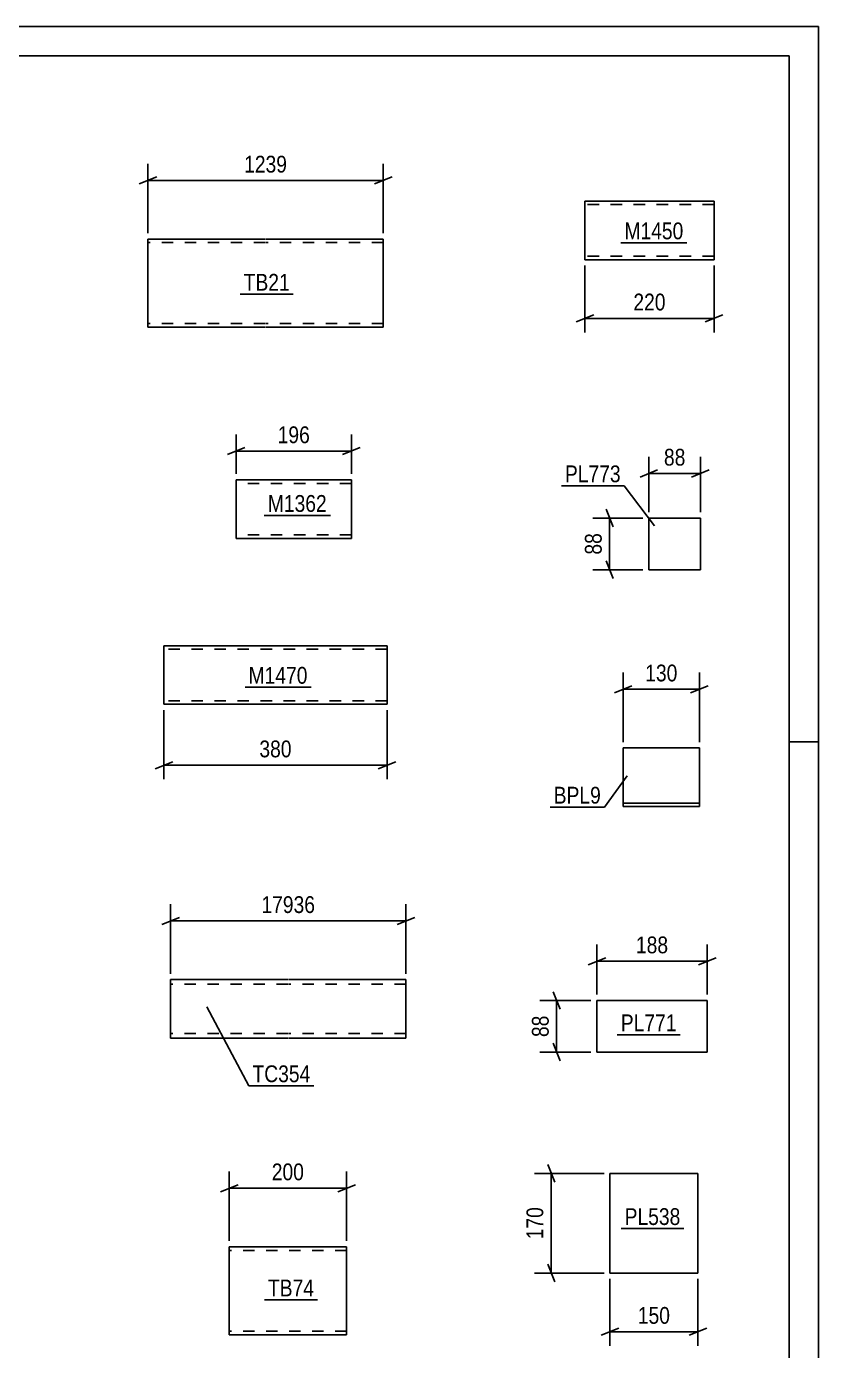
# Model space of a CAD drawing. Header units: millimetres. Extents: x 0 to 594, y 0 to 420.
# Drawn here: x 459.1 to 594, y 194.2 to 420 of the extents above; entities that cross this region are included whole.
import ezdxf

# ---------------------------------------------------------------- set-up
doc = ezdxf.new("R2010")
doc.units = ezdxf.units.MM
doc.linetypes.add('DXK_LINE_DOT2', pattern=[3.9198, 1.9599, -1.9599])
doc.styles.add('Arial Narrow', font='ARIALN.TTF', dxfattribs={"height": 0.2})

# ---------------------------------------------------------------- blocks, each defined once
blk = doc.blocks.new('Unknown-570386002-1132')
at = {"color": 5, "linetype": 'Continuous'}
for p, q in [((594, 420), (0, 420)), ((594, 0), (594, 420)), ((589, 415), (5, 415)), ((589, 5), (589, 415)), ((594, 298), (589, 298))]:
    blk.add_line(p, q, dxfattribs=at)
blk = doc.blocks.new('Part-570386002-9619 - 9603')
at = {"color": 2, "linetype": 'Continuous'}
for p, q in [((514.41, 342.69), (494.79, 342.69)), ((494.79, 342.69), (494.79, 332.78)), ((514.41, 342.69), (514.41, 332.69)), ((494.79, 332.69), (494.79, 332.78)), ((514.41, 332.69), (494.79, 332.69))]:
    blk.add_line(p, q, dxfattribs=at)
at = {"color": 7, "linetype": 'DXK_LINE_DOT2'}
for p, q in [((514.41, 342.09), (494.79, 342.09)), ((494.79, 333.29), (494.79, 333.34)), ((514.41, 333.29), (494.79, 333.29)), ((514.41, 333.29), (514.41, 333.34))]:
    blk.add_line(p, q, dxfattribs=at)
blk = doc.blocks.new('Part-570386002-9651 - 9635')
at = {"color": 2, "linetype": 'Continuous'}
for p, q in [((576.21, 390.23), (554.2, 390.23)), ((554.2, 390.23), (554.2, 380.33)), ((576.21, 390.23), (576.21, 380.23)), ((554.2, 380.33), (554.2, 380.23)), ((554.2, 380.23), (576.21, 380.23))]:
    blk.add_line(p, q, dxfattribs=at)
at = {"color": 7, "linetype": 'DXK_LINE_DOT2'}
for p, q in [((576.21, 389.63), (554.2, 389.63)), ((554.2, 380.83), (554.2, 380.88)), ((576.21, 380.83), (554.2, 380.83)), ((576.21, 380.83), (576.21, 380.88))]:
    blk.add_line(p, q, dxfattribs=at)
blk = doc.blocks.new('Part-570386002-9849 - 9833')
at = {"color": 2, "linetype": 'Continuous'}
for p, q in [((556.24, 253.9), (556.24, 245.1)), ((556.24, 253.9), (575.04, 253.9)), ((575.04, 253.9), (575.04, 245.1)), ((556.24, 245.1), (575.04, 245.1))]:
    blk.add_line(p, q, dxfattribs=at)
blk = doc.blocks.new('Part-570386002-9683 - 9667')
at = {"color": 2, "linetype": 'Continuous'}
for p, q in [((520.49, 314.41), (482.47, 314.41)), ((482.47, 314.41), (482.47, 304.5)), ((520.49, 314.41), (520.49, 304.41)), ((482.47, 304.5), (482.47, 304.41)), ((482.47, 304.41), (520.49, 304.41))]:
    blk.add_line(p, q, dxfattribs=at)
at = {"color": 7, "linetype": 'DXK_LINE_DOT2'}
for p, q in [((520.49, 313.81), (482.47, 313.81)), ((482.47, 305.01), (482.47, 305.05)), ((520.49, 305.01), (482.47, 305.01)), ((520.49, 305.01), (520.49, 305.05))]:
    blk.add_line(p, q, dxfattribs=at)
blk = doc.blocks.new('Part-570386002-9715 - 9699')
at = {"color": 2, "linetype": 'Continuous'}
for p, q in [((565.09, 336.17), (565.09, 327.37)), ((565.09, 336.17), (573.89, 336.17)), ((573.89, 336.17), (573.89, 327.37)), ((565.09, 327.37), (573.89, 327.37))]:
    blk.add_line(p, q, dxfattribs=at)
blk = doc.blocks.new('Part-570386002-8267 - 8251')
at = {"color": 2, "linetype": 'Continuous'}
for p, q in [((499.75, 383.74), (479.75, 383.74)), ((479.75, 383.74), (479.75, 368.83)), ((519.85, 383.74), (499.85, 383.74)), ((519.85, 369.94), (519.85, 383.74)), ((479.75, 368.83), (479.75, 368.74)), ((479.75, 368.74), (499.75, 368.74)), ((499.85, 368.74), (519.85, 368.74)), ((519.85, 368.74), (519.85, 369.94))]:
    blk.add_line(p, q, dxfattribs=at)
at = {"color": 7, "linetype": 'DXK_LINE_DOT2'}
for p, q in [((499.75, 383.14), (479.75, 383.14)), ((519.85, 383.14), (499.85, 383.14)), ((519.85, 383.1), (519.85, 383.14)), ((519.85, 383.14), (519.85, 383.1)), ((519.85, 383), (519.85, 383.1)), ((519.85, 383.1), (519.85, 383)), ((479.75, 369.34), (479.75, 369.39)), ((499.75, 369.34), (479.75, 369.34)), ((519.85, 369.34), (499.85, 369.34)), ((519.85, 369.39), (519.85, 369.71)), ((519.85, 369.34), (519.85, 369.39))]:
    blk.add_line(p, q, dxfattribs=at)
blk = doc.blocks.new('Part-570386002-8337 - 8319')
at = {"color": 2, "linetype": 'Continuous'}
for p, q in [((483.61, 257.47), (483.61, 247.47)), ((503.61, 257.47), (483.61, 257.47)), ((523.71, 257.47), (503.71, 257.47)), ((523.71, 257.47), (523.71, 257.47)), ((523.71, 257.47), (523.71, 247.47)), ((503.61, 247.47), (483.61, 247.47)), ((523.71, 247.47), (503.71, 247.47)), ((523.71, 247.47), (523.71, 247.47))]:
    blk.add_line(p, q, dxfattribs=at)
at = {"color": 7, "linetype": 'DXK_LINE_DOT2'}
for p, q in [((523.71, 257.47), (523.71, 248.27)), ((523.71, 257.47), (523.71, 257.47)), ((503.61, 256.67), (483.61, 256.67)), ((523.71, 256.67), (503.71, 256.67)), ((523.71, 256.67), (523.71, 256.67)), ((523.71, 247.47), (523.71, 248.46)), ((503.61, 248.27), (483.61, 248.27)), ((483.61, 247.6), (483.61, 247.47)), ((523.71, 248.27), (503.71, 248.27)), ((523.71, 248.27), (523.71, 248.27)), ((523.71, 247.47), (523.71, 247.47))]:
    blk.add_line(p, q, dxfattribs=at)
blk = doc.blocks.new('Part-570386002-9187 - 9170')
at = {"color": 2, "linetype": 'Continuous'}
for p, q in [((513.6, 211.89), (493.6, 211.89)), ((493.6, 211.89), (493.6, 196.98)), ((513.6, 198.09), (513.6, 211.89)), ((493.6, 196.98), (493.6, 196.89)), ((493.6, 196.89), (513.6, 196.89)), ((513.6, 196.89), (513.6, 198.09))]:
    blk.add_line(p, q, dxfattribs=at)
at = {"color": 7, "linetype": 'DXK_LINE_DOT2'}
for p, q in [((513.6, 211.29), (493.6, 211.29)), ((513.6, 211.25), (513.6, 211.15)), ((493.6, 197.49), (493.6, 197.54)), ((513.6, 197.49), (493.6, 197.49)), ((513.6, 197.54), (513.6, 197.86)), ((513.6, 197.49), (513.6, 197.54))]:
    blk.add_line(p, q, dxfattribs=at)
blk = doc.blocks.new('Part-570386002-9219 - 9203')
at = {"color": 2, "linetype": 'Continuous'}
for p, q in [((558.46, 207.42), (558.46, 224.42)), ((558.46, 224.42), (573.46, 224.42)), ((573.46, 224.42), (573.46, 207.42)), ((573.46, 207.42), (558.46, 207.42))]:
    blk.add_line(p, q, dxfattribs=at)
blk = doc.blocks.new('Part-570386002-9758 - 9742')
at = {"color": 2, "linetype": 'Continuous'}
for p, q in [((560.72, 287.02), (560.72, 296.97)), ((560.72, 296.97), (573.72, 296.97)), ((573.72, 296.97), (573.72, 296.92)), ((573.72, 296.92), (573.72, 287.02)), ((573.72, 287.57), (560.72, 287.57)), ((560.72, 286.97), (560.72, 287.02)), ((560.72, 286.97), (573.72, 286.97)), ((573.72, 286.97), (573.72, 287.02))]:
    blk.add_line(p, q, dxfattribs=at)
at = {"color": 7, "linetype": 'DXK_LINE_DOT2'}
for p, q in [((560.72, 296.42), (560.72, 296.92)), ((560.72, 286.97), (560.72, 287.02)), ((573.72, 286.97), (573.72, 287.02))]:
    blk.add_line(p, q, dxfattribs=at)
blk = doc.blocks.new('StraightDimension-570386002-27865 - 9603')
at = {"color": 7, "linetype": 'Continuous'}
for p, q in [((494.79, 343.69), (494.79, 350.44)), ((514.41, 343.69), (514.41, 350.44)), ((496.29, 348.19), (493.29, 346.99)), ((512.91, 346.99), (515.91, 348.19)), ((494.79, 347.59), (514.41, 347.59))]:
    blk.add_line(p, q, dxfattribs=at)
at = {"color": 0}
blk.add_wipeout([(507.94, 348.34), (507.94, 352.54), (501.26, 352.54), (501.26, 348.34)], dxfattribs=at)
at = {"color": 3, "style": 'Arial Narrow'}
blk.add_text('196', height=2.863, dxfattribs=at).set_placement((501.86, 348.94))
blk = doc.blocks.new('StraightDimension-570386002-9653 - 9635')
at = {"color": 7, "linetype": 'Continuous'}
for p, q in [((554.2, 379.23), (554.2, 367.83)), ((576.21, 379.23), (576.21, 367.83)), ((555.7, 370.83), (552.7, 369.63)), ((574.71, 369.63), (577.71, 370.83)), ((554.2, 370.23), (576.21, 370.23))]:
    blk.add_line(p, q, dxfattribs=at)
at = {"color": 0}
blk.add_wipeout([(568.55, 370.98), (568.55, 375.18), (561.86, 375.18), (561.86, 370.98)], dxfattribs=at)
at = {"color": 3, "style": 'Arial Narrow'}
blk.add_text('220', height=2.863, dxfattribs=at).set_placement((562.46, 371.58))
blk = doc.blocks.new('StraightDimension-570386002-9851 - 9833')
at = {"color": 7, "linetype": 'Continuous'}
for p, q in [((556.24, 254.9), (556.24, 263.45)), ((575.04, 254.9), (575.04, 263.45)), ((557.74, 261.2), (554.74, 260)), ((556.24, 260.6), (575.04, 260.6)), ((573.54, 260), (576.54, 261.2))]:
    blk.add_line(p, q, dxfattribs=at)
at = {"color": 0}
blk.add_wipeout([(568.98, 261.35), (568.98, 265.55), (562.3, 265.55), (562.3, 261.35)], dxfattribs=at)
at = {"color": 3, "style": 'Arial Narrow'}
blk.add_text('188', height=2.863, dxfattribs=at).set_placement((562.9, 261.95))
blk = doc.blocks.new('StraightDimension-570386002-9862 - 9833')
at = {"color": 7, "linetype": 'Continuous'}
for p, q in [((548.78, 255.4), (549.98, 252.4)), ((555.24, 253.9), (546.53, 253.9)), ((549.38, 245.1), (549.38, 253.9)), ((549.98, 243.6), (548.78, 246.6)), ((555.24, 245.1), (546.53, 245.1))]:
    blk.add_line(p, q, dxfattribs=at)
at = {"color": 0}
blk.add_wipeout([(548.63, 251.93), (544.43, 251.93), (544.43, 247.07), (548.63, 247.07)], dxfattribs=at)
at = {"color": 3, "style": 'Arial Narrow'}
blk.add_text('88', height=2.863, rotation=90.0002, dxfattribs=at).set_placement((548.03, 247.67))
blk = doc.blocks.new('StraightDimension-570386002-9685 - 9667')
at = {"color": 7, "linetype": 'Continuous'}
for p, q in [((482.47, 303.41), (482.47, 291.62)), ((520.49, 303.41), (520.49, 291.62)), ((483.97, 294.62), (480.97, 293.42)), ((482.47, 294.02), (520.49, 294.02)), ((518.99, 293.42), (521.99, 294.62))]:
    blk.add_line(p, q, dxfattribs=at)
at = {"color": 0}
blk.add_wipeout([(504.82, 294.77), (504.82, 298.97), (498.14, 298.97), (498.14, 294.77)], dxfattribs=at)
at = {"color": 3, "style": 'Arial Narrow'}
blk.add_text('380', height=2.863, dxfattribs=at).set_placement((498.74, 295.37))
blk = doc.blocks.new('StraightDimension-570386002-9717 - 9699')
at = {"color": 7, "linetype": 'Continuous'}
for p, q in [((565.09, 337.17), (565.09, 346.62)), ((573.89, 337.17), (573.89, 346.62)), ((563.59, 343.17), (566.59, 344.37)), ((565.09, 343.77), (573.89, 343.77)), ((575.39, 344.37), (572.39, 343.17))]:
    blk.add_line(p, q, dxfattribs=at)
at = {"color": 0}
blk.add_wipeout([(571.92, 344.52), (571.92, 348.72), (567.07, 348.72), (567.07, 344.52)], dxfattribs=at)
at = {"color": 3, "style": 'Arial Narrow'}
blk.add_text('88', height=2.863, dxfattribs=at).set_placement((567.67, 345.12))
blk = doc.blocks.new('StraightDimension-570386002-9728 - 9699')
at = {"color": 7, "linetype": 'Continuous'}
for p, q in [((557.81, 337.67), (559.01, 334.67)), ((564.09, 336.17), (555.56, 336.17)), ((558.41, 327.37), (558.41, 336.17)), ((559.01, 325.87), (557.81, 328.87)), ((564.09, 327.37), (555.56, 327.37))]:
    blk.add_line(p, q, dxfattribs=at)
at = {"color": 0}
blk.add_wipeout([(557.66, 334.2), (553.46, 334.2), (553.46, 329.34), (557.66, 329.34)], dxfattribs=at)
at = {"color": 3, "style": 'Arial Narrow'}
blk.add_text('88', height=2.863, rotation=90.0002, dxfattribs=at).set_placement((557.06, 329.94))
blk = doc.blocks.new('StraightDimension-570386002-8270 - 8251')
at = {"color": 7, "linetype": 'Continuous'}
for p, q in [((479.75, 384.74), (479.75, 396.59)), ((519.85, 384.74), (519.85, 396.59)), ((481.25, 394.34), (478.25, 393.14)), ((479.75, 393.74), (519.85, 393.74)), ((518.35, 393.14), (521.35, 394.34))]:
    blk.add_line(p, q, dxfattribs=at)
at = {"color": 0}
blk.add_wipeout([(504.05, 394.49), (504.05, 398.69), (495.54, 398.69), (495.54, 394.49)], dxfattribs=at)
at = {"color": 3, "style": 'Arial Narrow'}
blk.add_text('1239', height=2.863, dxfattribs=at).set_placement((496.14, 395.09))
blk = doc.blocks.new('StraightDimension-570386002-8340 - 8319')
at = {"color": 7, "linetype": 'Continuous'}
for p, q in [((483.61, 258.47), (483.61, 270.32)), ((523.71, 258.47), (523.71, 270.32)), ((485.11, 268.07), (482.11, 266.87)), ((483.61, 267.47), (523.71, 267.47)), ((522.21, 266.87), (525.21, 268.07))]:
    blk.add_line(p, q, dxfattribs=at)
at = {"color": 0}
blk.add_wipeout([(508.83, 268.22), (508.83, 272.42), (498.49, 272.42), (498.49, 268.22)], dxfattribs=at)
at = {"color": 3, "style": 'Arial Narrow'}
blk.add_text('17936', height=2.863, dxfattribs=at).set_placement((499.09, 268.82))
blk = doc.blocks.new('StraightDimension-570386002-9189 - 9170')
at = {"color": 7, "linetype": 'Continuous'}
for p, q in [((493.6, 212.89), (493.6, 224.74)), ((513.6, 212.89), (513.6, 224.74)), ((495.1, 222.49), (492.1, 221.29)), ((493.6, 221.89), (513.6, 221.89)), ((512.1, 221.29), (515.1, 222.49))]:
    blk.add_line(p, q, dxfattribs=at)
at = {"color": 0}
blk.add_wipeout([(506.94, 222.64), (506.94, 226.84), (500.25, 226.84), (500.25, 222.64)], dxfattribs=at)
at = {"color": 3, "style": 'Arial Narrow'}
blk.add_text('200', height=2.863, dxfattribs=at).set_placement((500.85, 223.24))
blk = doc.blocks.new('StraightDimension-570386002-9232 - 9203')
at = {"color": 7, "linetype": 'Continuous'}
for p, q in [((549.06, 222.92), (547.86, 225.92)), ((557.46, 224.42), (545.61, 224.42)), ((548.46, 207.42), (548.46, 224.42)), ((547.86, 208.92), (549.06, 205.92)), ((557.46, 207.42), (545.61, 207.42))]:
    blk.add_line(p, q, dxfattribs=at)
at = {"color": 0}
blk.add_wipeout([(547.71, 219.26), (543.51, 219.26), (543.51, 212.58), (547.71, 212.58)], dxfattribs=at)
at = {"color": 3, "style": 'Arial Narrow'}
blk.add_text('170', height=2.863, rotation=90.0002, dxfattribs=at).set_placement((547.11, 213.18))
blk = doc.blocks.new('StraightDimension-570386002-9221 - 9203')
at = {"color": 7, "linetype": 'Continuous'}
for p, q in [((558.46, 206.42), (558.46, 195.02)), ((573.46, 206.42), (573.46, 195.02)), ((559.96, 198.02), (556.96, 196.82)), ((558.46, 197.42), (573.46, 197.42)), ((571.96, 196.82), (574.96, 198.02))]:
    blk.add_line(p, q, dxfattribs=at)
at = {"color": 0}
blk.add_wipeout([(569.31, 198.17), (569.31, 202.37), (562.62, 202.37), (562.62, 198.17)], dxfattribs=at)
at = {"color": 3, "style": 'Arial Narrow'}
blk.add_text('150', height=2.863, dxfattribs=at).set_placement((563.22, 198.77))
blk = doc.blocks.new('StraightDimension-570386002-9760 - 9742')
at = {"color": 7, "linetype": 'Continuous'}
for p, q in [((560.72, 297.97), (560.72, 309.82)), ((573.72, 297.97), (573.72, 309.82)), ((562.22, 307.57), (559.22, 306.37)), ((572.22, 306.37), (575.22, 307.57)), ((560.72, 306.97), (573.72, 306.97))]:
    blk.add_line(p, q, dxfattribs=at)
at = {"color": 0}
blk.add_wipeout([(570.56, 307.72), (570.56, 311.92), (563.88, 311.92), (563.88, 307.72)], dxfattribs=at)
at = {"color": 3, "style": 'Arial Narrow'}
blk.add_text('130', height=2.863, dxfattribs=at).set_placement((564.48, 308.32))
blk = doc.blocks.new('Mark-570386002-9615 - 9603')
at = {"color": 0}
blk.add_wipeout([(510.24, 337.23), (510.24, 340.23), (500.18, 340.23), (500.18, 337.23)], dxfattribs=at)
blk.add_wipeout([(510.24, 337.23), (510.24, 340.23), (500.18, 340.23), (500.18, 337.23)], dxfattribs=at)
at = {"color": 30, "linetype": 'Continuous'}
blk.add_line((499.58, 336.63), (510.84, 336.63), dxfattribs=at)
at = {"color": 3, "style": 'Arial Narrow'}
blk.add_text('M1362', height=2.863, dxfattribs=at).set_placement((500.18, 337.23))
blk = doc.blocks.new('Mark-570386002-9647 - 9635')
at = {"color": 0}
blk.add_wipeout([(570.99, 383.71), (570.99, 386.71), (560.94, 386.71), (560.94, 383.71)], dxfattribs=at)
blk.add_wipeout([(570.99, 383.71), (570.99, 386.71), (560.94, 386.71), (560.94, 383.71)], dxfattribs=at)
at = {"color": 30, "linetype": 'Continuous'}
blk.add_line((560.34, 383.11), (571.59, 383.11), dxfattribs=at)
at = {"color": 3, "style": 'Arial Narrow'}
blk.add_text('M1450', height=2.863, dxfattribs=at).set_placement((560.94, 383.71))
blk = doc.blocks.new('Mark-570386002-9845 - 9833')
at = {"color": 0}
blk.add_wipeout([(569.83, 248.66), (569.83, 251.66), (560.32, 251.66), (560.32, 248.66)], dxfattribs=at)
blk.add_wipeout([(569.83, 248.66), (569.83, 251.66), (560.32, 251.66), (560.32, 248.66)], dxfattribs=at)
at = {"color": 30, "linetype": 'Continuous'}
blk.add_line((559.72, 248.06), (570.43, 248.06), dxfattribs=at)
at = {"color": 3, "style": 'Arial Narrow'}
blk.add_text('PL771', height=2.863, dxfattribs=at).set_placement((560.32, 248.66))
blk = doc.blocks.new('Mark-570386002-9679 - 9667')
at = {"color": 0}
blk.add_wipeout([(506.95, 307.92), (506.95, 310.92), (496.9, 310.92), (496.9, 307.92)], dxfattribs=at)
blk.add_wipeout([(506.95, 307.92), (506.95, 310.92), (496.9, 310.92), (496.9, 307.92)], dxfattribs=at)
at = {"color": 30, "linetype": 'Continuous'}
blk.add_line((496.3, 307.32), (507.55, 307.32), dxfattribs=at)
at = {"color": 3, "style": 'Arial Narrow'}
blk.add_text('M1470', height=2.863, dxfattribs=at).set_placement((496.9, 307.92))
blk = doc.blocks.new('Mark-570386002-9711 - 9699')
at = {"color": 0}
blk.add_wipeout([(560.31, 342.28), (560.31, 345.28), (550.8, 345.28), (550.8, 342.28)], dxfattribs=at)
blk.add_wipeout([(560.31, 342.28), (560.31, 345.28), (550.8, 345.28), (550.8, 342.28)], dxfattribs=at)
at = {"color": 30, "linetype": 'Continuous'}
for p in [(550.2, 341.68), (566.06, 334.87)]:
    blk.add_line(p, (560.91, 341.68), dxfattribs=at)
at = {"color": 3, "style": 'Arial Narrow'}
blk.add_text('PL773', height=2.863, dxfattribs=at).set_placement((550.8, 342.28))
blk = doc.blocks.new('Mark-570386002-8263 - 8251')
at = {"color": 0}
blk.add_wipeout([(503.92, 374.95), (503.92, 377.95), (496.07, 377.95), (496.07, 374.95)], dxfattribs=at)
blk.add_wipeout([(503.92, 374.95), (503.92, 377.95), (496.07, 377.95), (496.07, 374.95)], dxfattribs=at)
at = {"color": 30, "linetype": 'Continuous'}
blk.add_line((495.47, 374.35), (504.52, 374.35), dxfattribs=at)
at = {"color": 3, "style": 'Arial Narrow'}
blk.add_text('TB21', height=2.863, dxfattribs=at).set_placement((496.07, 374.95))
blk = doc.blocks.new('Mark-570386002-8333 - 8319')
at = {"color": 0}
blk.add_wipeout([(507.43, 239.97), (507.43, 242.97), (497.57, 242.97), (497.57, 239.97)], dxfattribs=at)
blk.add_wipeout([(507.43, 239.97), (507.43, 242.97), (497.57, 242.97), (497.57, 239.97)], dxfattribs=at)
at = {"color": 30, "linetype": 'Continuous'}
for p, q in [((489.77, 252.81), (496.97, 239.37)), ((496.97, 239.37), (508.03, 239.37))]:
    blk.add_line(p, q, dxfattribs=at)
at = {"color": 3, "style": 'Arial Narrow'}
blk.add_text('TC354', height=2.863, dxfattribs=at).set_placement((497.57, 239.97))
blk = doc.blocks.new('Mark-570386002-9183 - 9170')
at = {"color": 0}
blk.add_wipeout([(508.06, 203.44), (508.06, 206.44), (500.2, 206.44), (500.2, 203.44)], dxfattribs=at)
blk.add_wipeout([(508.06, 203.44), (508.06, 206.44), (500.2, 206.44), (500.2, 203.44)], dxfattribs=at)
at = {"color": 30, "linetype": 'Continuous'}
blk.add_line((499.6, 202.84), (508.66, 202.84), dxfattribs=at)
at = {"color": 3, "style": 'Arial Narrow'}
blk.add_text('TB74', height=2.863, dxfattribs=at).set_placement((500.2, 203.44))
blk = doc.blocks.new('Mark-570386002-9215 - 9203')
at = {"color": 0}
blk.add_wipeout([(570.47, 215.62), (570.47, 218.62), (560.97, 218.62), (560.97, 215.62)], dxfattribs=at)
blk.add_wipeout([(570.47, 215.62), (570.47, 218.62), (560.97, 218.62), (560.97, 215.62)], dxfattribs=at)
at = {"color": 30, "linetype": 'Continuous'}
blk.add_line((560.37, 215.02), (571.07, 215.02), dxfattribs=at)
at = {"color": 3, "style": 'Arial Narrow'}
blk.add_text('PL538', height=2.863, dxfattribs=at).set_placement((560.97, 215.62))
blk = doc.blocks.new('Mark-570386002-9754 - 9742')
at = {"color": 0}
blk.add_wipeout([(556.93, 287.48), (556.93, 290.48), (548.89, 290.48), (548.89, 287.48)], dxfattribs=at)
blk.add_wipeout([(556.93, 287.48), (556.93, 290.48), (548.89, 290.48), (548.89, 287.48)], dxfattribs=at)
at = {"color": 30, "linetype": 'Continuous'}
for p in [(561.4, 292.21), (548.29, 286.88)]:
    blk.add_line(p, (557.53, 286.88), dxfattribs=at)
at = {"color": 3, "style": 'Arial Narrow'}
blk.add_text('BPL9', height=2.863, dxfattribs=at).set_placement((548.89, 287.48))

msp = doc.modelspace()

# ---------------------------------------------------------------- block references
for name in ['Unknown-570386002-1132', 'Part-570386002-9651 - 9635', 'Part-570386002-8267 - 8251', 'Part-570386002-9619 - 9603', 'Part-570386002-9715 - 9699', 'Part-570386002-9683 - 9667', 'Part-570386002-9758 - 9742', 'Part-570386002-8337 - 8319', 'Part-570386002-9849 - 9833', 'Part-570386002-9219 - 9203', 'Part-570386002-9187 - 9170']:
    msp.add_blockref(name, (0, 0))

# ---------------------------------------------------------------- next in the draw order: block references
for name in ['StraightDimension-570386002-8270 - 8251', 'Mark-570386002-9647 - 9635', 'Mark-570386002-8263 - 8251', 'StraightDimension-570386002-9653 - 9635', 'StraightDimension-570386002-27865 - 9603', 'StraightDimension-570386002-9717 - 9699', 'Mark-570386002-9615 - 9603', 'StraightDimension-570386002-9760 - 9742', 'Mark-570386002-9679 - 9667', 'StraightDimension-570386002-9685 - 9667', 'Mark-570386002-9754 - 9742', 'StraightDimension-570386002-8340 - 8319', 'StraightDimension-570386002-9851 - 9833', 'Mark-570386002-8333 - 8319', 'Mark-570386002-9845 - 9833', 'StraightDimension-570386002-9189 - 9170', 'StraightDimension-570386002-9232 - 9203', 'Mark-570386002-9215 - 9203', 'Mark-570386002-9183 - 9170']:
    msp.add_blockref(name, (0, 0))

# ---------------------------------------------------------------- next in the draw order: block references
for name in ['StraightDimension-570386002-9728 - 9699', 'StraightDimension-570386002-9862 - 9833', 'StraightDimension-570386002-9221 - 9203']:
    msp.add_blockref(name, (0, 0))

# ---------------------------------------------------------------- next in the draw order: block references
msp.add_blockref('Mark-570386002-9711 - 9699', (0, 0))

doc.saveas('drawing.dxf')
